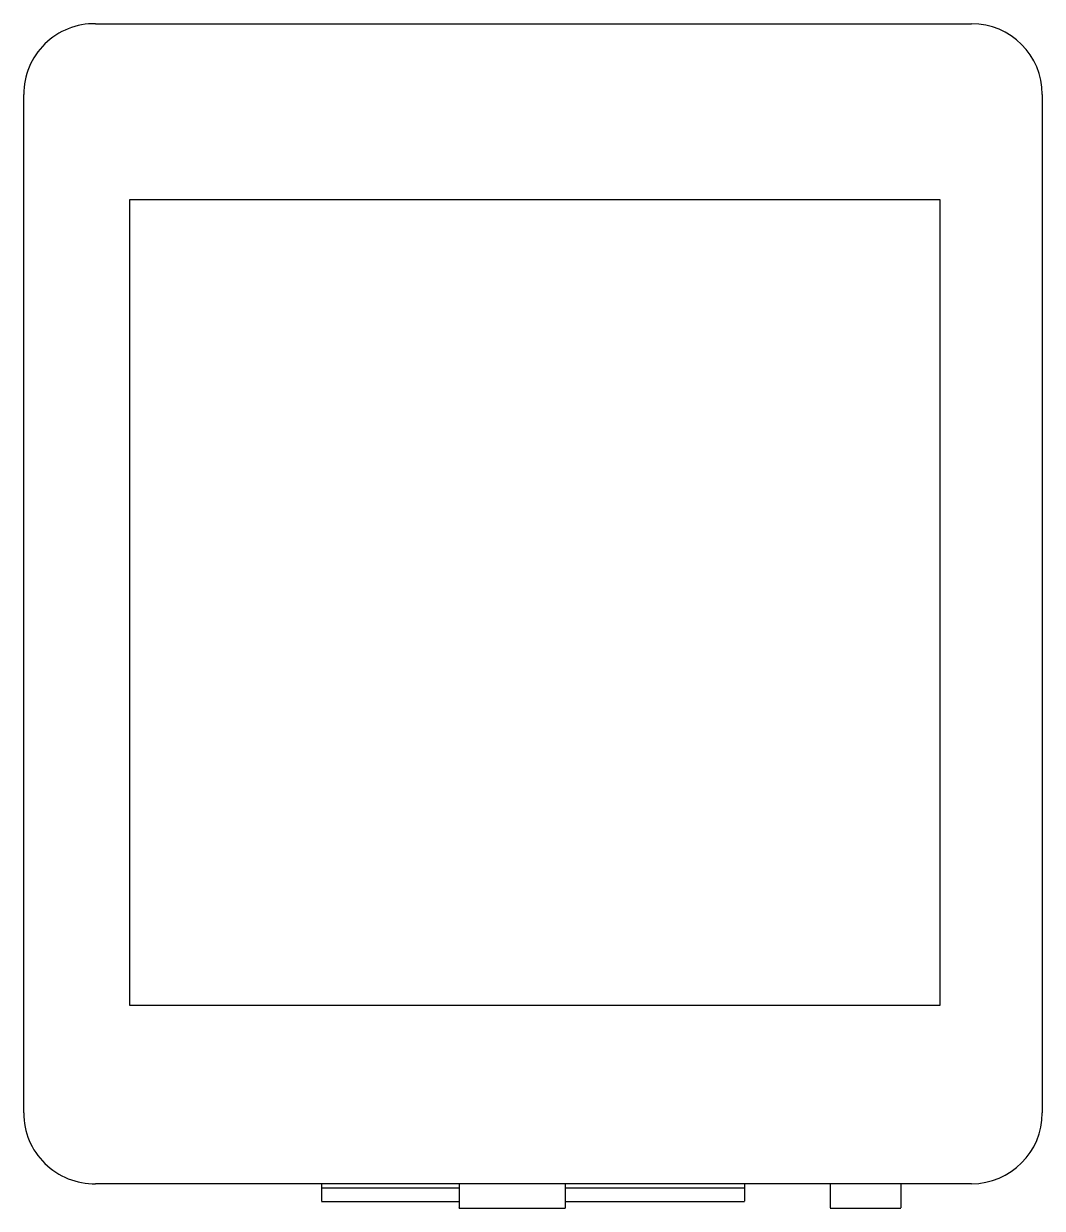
# Model space of a CAD drawing. Header units: millimetres. Extents: x -17.5 to 17.4, y -20.8 to 19.9.
import ezdxf

# ---------------------------------------------------------------- set-up
doc = ezdxf.new("R2010")
doc.units = ezdxf.units.MM

msp = doc.modelspace()

# ---------------------------------------------------------------- linework, layer by layer
at = {"color": 7, "linetype": 'Continuous', "lineweight": 25}
for p, q in [((-15.074, 19.868), (14.99, 19.868)), ((-17.544, -17.524), (-17.544, 17.44)), ((17.419, 17.44), (17.419, -17.523)), ((-13.902, -13.839), (-13.902, 13.839)), ((-13.902, 13.839), (13.902, 13.839)), ((13.902, 13.839), (13.902, -13.839)), ((13.902, -13.839), (-13.902, -13.839)), ((14.99, -19.952), (-15.074, -19.952)), ((-7.328, -19.952), (-7.328, -20.102)), ((-2.596, -20.102), (-7.328, -20.102)), ((7.202, -20.102), (1.047, -20.102)), ((7.202, -19.952), (7.202, -20.102)), ((-7.328, -20.559), (-2.596, -20.559)), ((1.047, -20.559), (7.202, -20.559)), ((-2.596, -20.796), (1.047, -20.796)), ((10.133, -20.788), (12.561, -20.788))]:
    msp.add_line(p, q, dxfattribs=at)
for centre, start, end in [((-15.115, 17.44), 89.0307, 180), ((14.99, 17.44), 0, 90), ((-15.116, -17.524), 180, 270.9782), ((14.99, -17.523), 270, 0)]:
    msp.add_arc(centre, 2.429, start, end, dxfattribs=at)
for points, knots in [([(-7.328, -20.102), (-7.328, -20.164), (-7.328, -20.289), (-7.328, -20.421), (-7.328, -20.512), (-7.328, -20.556), (-7.328, -20.554), (-7.328, -20.553)], [0, 0, 0, 0, 0.181988, 0.36209, 0.54207, 0.828756, 1, 1, 1, 1]), ([(-2.596, -19.952), (-2.596, -20.031), (-2.596, -20.184), (-2.596, -20.387), (-2.596, -20.573), (-2.596, -20.712), (-2.596, -20.789), (-2.596, -20.787), (-2.596, -20.785)], [0, 0, 0, 0, 0.13218, 0.253495, 0.376245, 0.578654, 0.80994, 1, 1, 1, 1]), ([(1.047, -19.952), (1.047, -20.031), (1.047, -20.184), (1.047, -20.387), (1.047, -20.573), (1.047, -20.712), (1.047, -20.789), (1.047, -20.787), (1.047, -20.785)], [0, 0, 0, 0, 0.13218, 0.253495, 0.376245, 0.578654, 0.80994, 1, 1, 1, 1]), ([(7.202, -20.102), (7.202, -20.164), (7.202, -20.289), (7.202, -20.421), (7.202, -20.512), (7.202, -20.556), (7.202, -20.554), (7.202, -20.553)], [0, 0, 0, 0, 0.181988, 0.36209, 0.54207, 0.828756, 1, 1, 1, 1]), ([(10.133, -19.952), (10.133, -20.029), (10.133, -20.173), (10.133, -20.369), (10.133, -20.549), (10.133, -20.693), (10.133, -20.778), (10.133, -20.781), (10.133, -20.782)], [0, 0, 0, 0, 0.160227, 0.297606, 0.421646, 0.60191, 0.794714, 1, 1, 1, 1]), ([(12.561, -19.952), (12.561, -20.029), (12.561, -20.173), (12.561, -20.369), (12.561, -20.549), (12.561, -20.693), (12.561, -20.778), (12.561, -20.781), (12.561, -20.782)], [0, 0, 0, 0, 0.160227, 0.297606, 0.421646, 0.60191, 0.794714, 1, 1, 1, 1])]:
    msp.add_open_spline(points, degree=3, knots=knots, dxfattribs=at)

doc.saveas('drawing.dxf')
